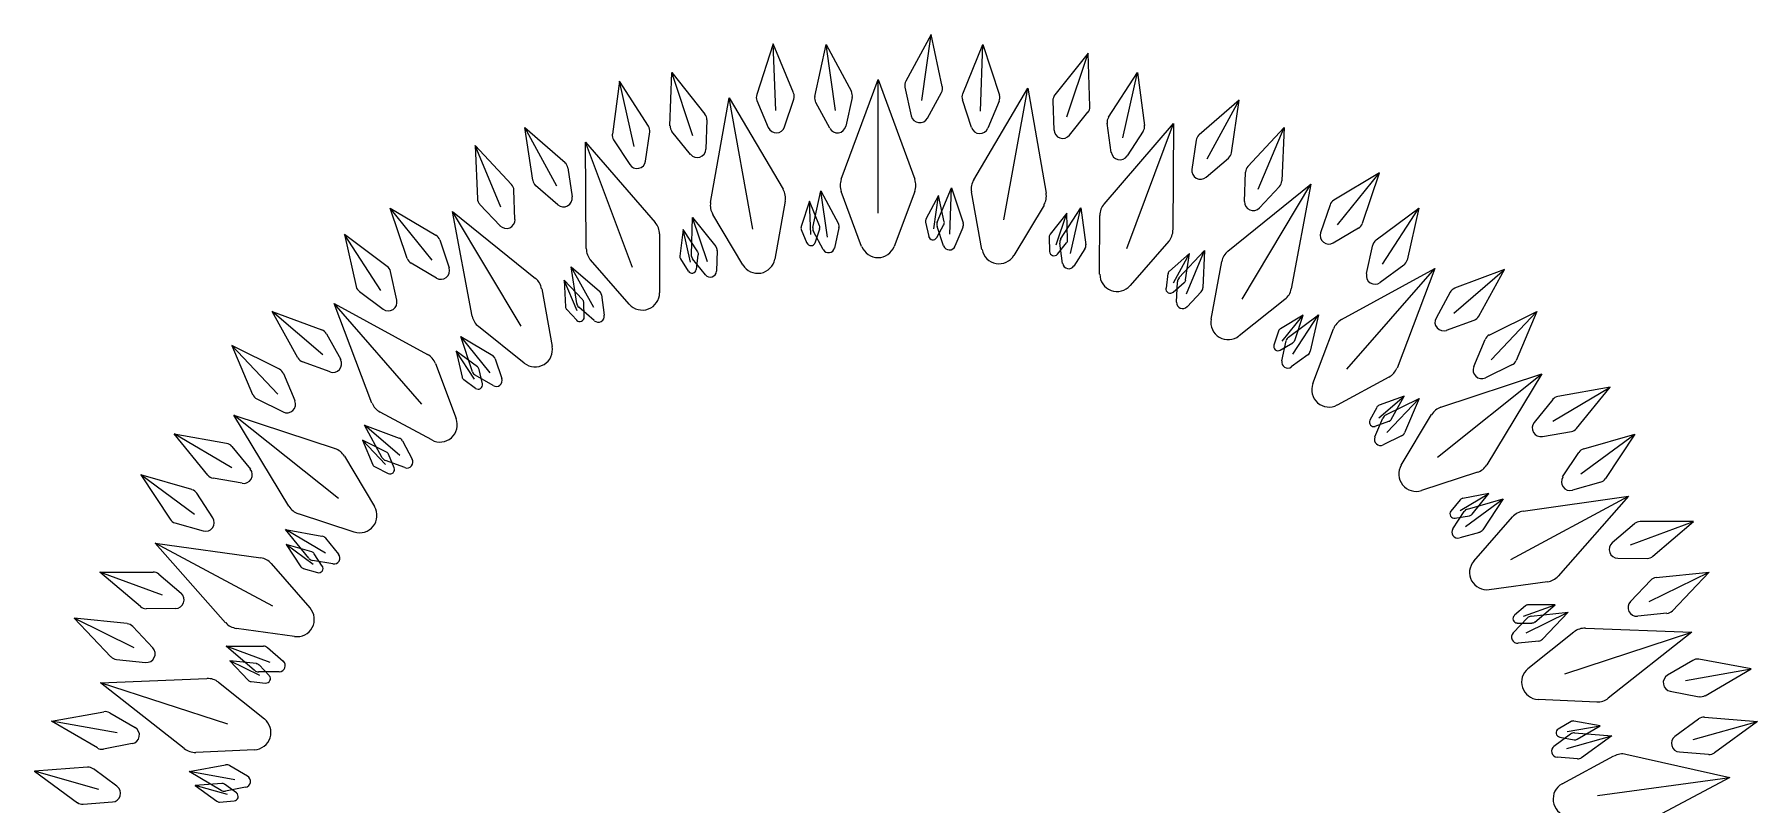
# Model space of a CAD drawing. Extents: x -0.38 to 0.71, y -1.75 to -0.66.
# Drawn here: x -0.371 to 0.693, y -1.134 to -0.658 of the extents above; entities that cross this region are included whole.
import ezdxf

# ---------------------------------------------------------------- set-up
doc = ezdxf.new("R2010")
doc.units = 0
doc.header["$MEASUREMENT"] = 0
doc.layers.get('0').update_dxf_attribs({"linetype": 'CONTINUOUS'})

msp = doc.modelspace()

# ---------------------------------------------------------------- linework, layer by layer
for p, q in [((0.1828, -0.658), (0.1672, -0.6869)), ((0.177, -0.6988), (0.1828, -0.658)), ((0.1897, -0.6901), (0.1828, -0.658)), ((0.0853, -0.6638), (0.0751, -0.695)), ((0.0978, -0.6941), (0.0853, -0.6638)), ((0.0869, -0.705), (0.0853, -0.6638)), ((0.111, -0.6963), (0.1179, -0.6642)), ((0.1179, -0.6642), (0.1336, -0.6931)), ((0.1237, -0.705), (0.1179, -0.6642)), ((0.2023, -0.6946), (0.2148, -0.6642)), ((0.2133, -0.7054), (0.2148, -0.6642)), ((0.2148, -0.6642), (0.225, -0.6954)), ((0.2798, -0.6696), (0.2592, -0.6953)), ((0.2667, -0.7088), (0.2798, -0.6696)), ((0.2808, -0.7025), (0.2798, -0.6696)), ((-0.0096, -0.6869), (-0.0141, -0.7195)), ((0.0082, -0.7145), (-0.0096, -0.6869)), ((-0.0007, -0.7272), (-0.0096, -0.6869)), ((0.0215, -0.7143), (0.0226, -0.6815)), ((0.0226, -0.6815), (0.0431, -0.7071)), ((0.0356, -0.7206), (0.0226, -0.6815)), ((0.1272, -0.7474), (0.15, -0.6858)), ((0.15, -0.7683), (0.15, -0.6858)), ((0.15, -0.6858), (0.1728, -0.7474)), ((0.1666, -0.6906), (0.1705, -0.7083)), ((0.2091, -0.7478), (0.2425, -0.6911)), ((0.2278, -0.7724), (0.2425, -0.6911)), ((0.2425, -0.6911), (0.2539, -0.7559)), ((0.2924, -0.7091), (0.3102, -0.6815)), ((0.3013, -0.7218), (0.3102, -0.6815)), ((0.3102, -0.6815), (0.3146, -0.7141)), ((0.0465, -0.7617), (0.058, -0.697)), ((0.0727, -0.7782), (0.058, -0.697)), ((0.058, -0.697), (0.0914, -0.7536)), ((0.0752, -0.6988), (0.0822, -0.7155)), ((0.0923, -0.7151), (0.098, -0.6979)), ((0.1202, -0.7159), (0.1115, -0.7)), ((0.1341, -0.6968), (0.1302, -0.7145)), ((0.1805, -0.7097), (0.1892, -0.6938)), ((0.2078, -0.7155), (0.2021, -0.6983)), ((0.2249, -0.6992), (0.2179, -0.7159)), ((0.258, -0.6989), (0.2587, -0.717)), ((0.3731, -0.6985), (0.3483, -0.72)), ((0.3533, -0.7347), (0.3731, -0.6985)), ((0.3683, -0.731), (0.3731, -0.6985)), ((0.0443, -0.7107), (0.0436, -0.7288)), ((0.2683, -0.7202), (0.2796, -0.706)), ((0.2896, -0.7627), (0.3326, -0.713)), ((0.2941, -0.7308), (0.2916, -0.7128)), ((0.3036, -0.7902), (0.3326, -0.713)), ((0.3326, -0.713), (0.3322, -0.7787)), ((-0.0681, -0.7155), (-0.0433, -0.7371)), ((-0.0483, -0.7517), (-0.0681, -0.7155)), ((-0.0633, -0.748), (-0.0681, -0.7155)), ((-0.0133, -0.7231), (-0.0034, -0.7383)), ((0.0064, -0.7362), (0.009, -0.7182)), ((0.0341, -0.732), (0.0227, -0.7179)), ((0.3138, -0.7177), (0.304, -0.7329)), ((0.3465, -0.7233), (0.3439, -0.7413)), ((0.3785, -0.7396), (0.4009, -0.7155)), ((0.3849, -0.7536), (0.4009, -0.7155)), ((0.4009, -0.7155), (0.3995, -0.7484)), ((-0.0988, -0.7266), (-0.0974, -0.7594)), ((-0.0829, -0.7647), (-0.0988, -0.7266)), ((-0.0764, -0.7506), (-0.0988, -0.7266)), ((-0.0302, -0.7902), (-0.0306, -0.7245)), ((-0.0306, -0.7245), (0.0124, -0.7742)), ((-0.0016, -0.8018), (-0.0306, -0.7245)), ((0.3527, -0.7461), (0.3665, -0.7343)), ((-0.0416, -0.7404), (-0.039, -0.7583)), ((0.3763, -0.7612), (0.377, -0.743)), ((0.4598, -0.7435), (0.4315, -0.7603)), ((0.4338, -0.7756), (0.4598, -0.7435)), ((0.4492, -0.7746), (0.4598, -0.7435)), ((-0.0743, -0.7722), (-0.075, -0.7541)), ((-0.0478, -0.7632), (-0.0615, -0.7513)), ((0.1097, -0.7771), (0.1146, -0.7546)), ((0.1146, -0.7546), (0.1255, -0.7749)), ((0.1187, -0.7832), (0.1146, -0.7546)), ((0.1399, -0.7889), (0.1272, -0.7549)), ((0.1727, -0.7549), (0.16, -0.7889)), ((0.1866, -0.7738), (0.1954, -0.7526)), ((0.1943, -0.7814), (0.1954, -0.7526)), ((0.1954, -0.7526), (0.2025, -0.7744)), ((0.2142, -0.7908), (0.2077, -0.7551)), ((0.3661, -0.7918), (0.4173, -0.7505)), ((0.375, -0.8214), (0.4173, -0.7505)), ((0.398, -0.7518), (0.3856, -0.7651)), ((0.4173, -0.7505), (0.4053, -0.8151)), ((-0.1408, -0.7964), (-0.1513, -0.7652)), ((-0.1513, -0.7652), (-0.1231, -0.782)), ((-0.1254, -0.7973), (-0.1513, -0.7652)), ((-0.096, -0.7629), (-0.0835, -0.7761)), ((0.0927, -0.761), (0.0863, -0.7967)), ((0.1076, -0.7609), (0.1025, -0.7765)), ((0.1139, -0.7761), (0.1076, -0.7609)), ((0.1084, -0.7815), (0.1076, -0.7609)), ((0.1874, -0.7575), (0.1796, -0.772)), ((0.1845, -0.778), (0.1874, -0.7575)), ((0.1909, -0.7736), (0.1874, -0.7575)), ((0.2526, -0.7633), (0.234, -0.7944)), ((0.2628, -0.7843), (0.2753, -0.765)), ((0.269, -0.7932), (0.2753, -0.765)), ((0.2753, -0.765), (0.2784, -0.7878)), ((0.4292, -0.7632), (0.4234, -0.7804)), ((0.4577, -0.7849), (0.4841, -0.7652)), ((0.4616, -0.7999), (0.4841, -0.7652)), ((0.4841, -0.7652), (0.4768, -0.7973)), ((-0.1007, -0.8319), (-0.1128, -0.7673)), ((-0.1128, -0.7673), (-0.0616, -0.8086)), ((-0.0704, -0.8382), (-0.1128, -0.7673)), ((0.0347, -0.7941), (0.0354, -0.7711)), ((0.0354, -0.7711), (0.0498, -0.789)), ((0.0446, -0.7985), (0.0354, -0.7711)), ((0.0665, -0.8003), (0.0479, -0.7691)), ((0.1794, -0.7738), (0.1813, -0.7827)), ((0.1863, -0.7834), (0.1906, -0.7754)), ((0.1905, -0.7885), (0.1865, -0.7765)), ((0.2666, -0.7684), (0.2563, -0.7813)), ((0.26, -0.788), (0.2666, -0.7684)), ((0.2671, -0.7849), (0.2666, -0.7684)), ((0.2869, -0.806), (0.287, -0.7697)), ((-0.1532, -0.8012), (-0.1796, -0.7816)), ((-0.1796, -0.7816), (-0.1723, -0.8137)), ((-0.1571, -0.8162), (-0.1796, -0.7816)), ((-0.1207, -0.7849), (-0.115, -0.8021)), ((0.0151, -0.7812), (0.0151, -0.8175)), ((0.0297, -0.7785), (0.0275, -0.7948)), ((0.0386, -0.7923), (0.0297, -0.7785)), ((0.0342, -0.7986), (0.0297, -0.7785)), ((0.1026, -0.7784), (0.1061, -0.7868)), ((0.1162, -0.7908), (0.1101, -0.7797)), ((0.1111, -0.7866), (0.114, -0.778)), ((0.1259, -0.7775), (0.1232, -0.7899)), ((0.2024, -0.7771), (0.1975, -0.7888)), ((0.2557, -0.7831), (0.256, -0.7921)), ((0.2608, -0.7937), (0.2665, -0.7866)), ((0.264, -0.7995), (0.2623, -0.7869)), ((0.3296, -0.7857), (0.3058, -0.8131)), ((0.4312, -0.7867), (0.4469, -0.7775)), ((-0.0037, -0.8246), (-0.0276, -0.7972)), ((0.0279, -0.7966), (0.0328, -0.8042)), ((0.0435, -0.8064), (0.0355, -0.7965)), ((0.0378, -0.8031), (0.039, -0.7941)), ((0.0507, -0.7915), (0.0502, -0.8042)), ((0.2778, -0.7903), (0.2709, -0.801)), ((0.3424, -0.7933), (0.33, -0.8041)), ((0.3325, -0.8114), (0.3424, -0.7933)), ((0.3359, -0.8083), (0.3516, -0.7915)), ((0.34, -0.8096), (0.3424, -0.7933)), ((0.3405, -0.8181), (0.3516, -0.7915)), ((0.3516, -0.7915), (0.3507, -0.8145)), ((0.3558, -0.8339), (0.3623, -0.7982)), ((0.4517, -0.8057), (0.4557, -0.788)), ((-0.1472, -0.8221), (-0.1512, -0.8044)), ((-0.1228, -0.8085), (-0.1384, -0.7993)), ((-0.0361, -0.8241), (-0.0395, -0.8014)), ((-0.0395, -0.8014), (-0.0221, -0.8165)), ((-0.0256, -0.8267), (-0.0395, -0.8014)), ((0.3291, -0.8057), (0.3279, -0.8147)), ((0.4363, -0.834), (0.494, -0.8026)), ((0.4397, -0.8648), (0.494, -0.8026)), ((0.4748, -0.8005), (0.4602, -0.8112)), ((0.494, -0.8026), (0.4706, -0.864)), ((0.5057, -0.8302), (0.537, -0.8032)), ((0.537, -0.8032), (0.5062, -0.8147)), ((0.5211, -0.832), (0.537, -0.8032)), ((-0.1703, -0.8168), (-0.1557, -0.8276)), ((-0.0577, -0.815), (-0.0512, -0.8507)), ((-0.0326, -0.8217), (-0.0438, -0.8097)), ((-0.0438, -0.8097), (-0.0431, -0.8261)), ((-0.0358, -0.8287), (-0.0438, -0.8097)), ((-0.0209, -0.8188), (-0.0191, -0.8313)), ((0.3323, -0.8171), (0.3391, -0.8112)), ((0.3344, -0.8234), (0.3349, -0.8107)), ((0.3496, -0.8169), (0.3409, -0.8261)), ((0.5034, -0.8172), (0.4947, -0.8331)), ((-0.2084, -0.8577), (-0.2243, -0.829)), ((-0.193, -0.8559), (-0.2243, -0.829)), ((-0.2243, -0.829), (-0.1935, -0.8405)), ((-0.186, -0.8241), (-0.1282, -0.8556)), ((-0.1317, -0.8863), (-0.186, -0.8241)), ((-0.1626, -0.8856), (-0.186, -0.8241)), ((-0.0423, -0.8278), (-0.0361, -0.8345)), ((-0.0253, -0.8347), (-0.0349, -0.8264)), ((-0.0315, -0.8325), (-0.0318, -0.8234)), ((0.4014, -0.8216), (0.3731, -0.8442)), ((0.5276, -0.8436), (0.557, -0.829)), ((0.5287, -0.859), (0.557, -0.829)), ((0.557, -0.829), (0.5442, -0.8593)), ((-0.0685, -0.861), (-0.0968, -0.8384)), ((0.4127, -0.8313), (0.3986, -0.8397)), ((0.3997, -0.8474), (0.4127, -0.8313)), ((0.4036, -0.8449), (0.4221, -0.8312)), ((0.4063, -0.8554), (0.4221, -0.8312)), ((0.4074, -0.8469), (0.4127, -0.8313)), ((0.4221, -0.8312), (0.417, -0.8536)), ((0.4185, -0.8736), (0.4313, -0.8397)), ((0.5012, -0.8407), (0.5182, -0.8344)), ((-0.2197, -0.8647), (-0.2492, -0.8501)), ((-0.2492, -0.8501), (-0.2363, -0.8804)), ((-0.2208, -0.8802), (-0.2492, -0.8501)), ((-0.1907, -0.8429), (-0.1819, -0.8588)), ((-0.1004, -0.8664), (-0.1078, -0.8446)), ((-0.1078, -0.8446), (-0.088, -0.8563)), ((-0.0896, -0.867), (-0.1078, -0.8446)), ((0.3974, -0.8412), (0.3945, -0.8498)), ((0.3984, -0.853), (0.4062, -0.8484)), ((0.3994, -0.8595), (0.4022, -0.8471)), ((0.518, -0.8631), (0.525, -0.8464)), ((-0.1885, -0.8664), (-0.2055, -0.8602)), ((-0.1233, -0.8612), (-0.1105, -0.8952)), ((-0.0974, -0.8633), (-0.1105, -0.8535)), ((-0.1105, -0.8535), (-0.1069, -0.8696)), ((-0.0993, -0.8708), (-0.1105, -0.8535)), ((-0.0864, -0.8584), (-0.0824, -0.8704)), ((0.4155, -0.8558), (0.4053, -0.8633)), ((0.5416, -0.862), (0.5253, -0.87)), ((-0.2101, -0.8842), (-0.2171, -0.8675)), ((-0.1059, -0.8711), (-0.0986, -0.8765)), ((-0.0878, -0.8748), (-0.0988, -0.8684)), ((-0.0944, -0.8738), (-0.0963, -0.8649)), ((0.4656, -0.8697), (0.4337, -0.8869)), ((0.4956, -0.919), (0.5601, -0.8675)), ((0.4977, -0.8881), (0.5601, -0.8675)), ((0.5601, -0.8675), (0.5261, -0.9238)), ((-0.2337, -0.8831), (-0.2174, -0.8911)), ((0.4594, -0.8948), (0.475, -0.8813)), ((0.475, -0.8813), (0.4596, -0.887)), ((0.4636, -0.893), (0.4843, -0.8828)), ((0.4644, -0.9038), (0.4843, -0.8828)), ((0.467, -0.8957), (0.475, -0.8813)), ((0.4843, -0.8828), (0.4752, -0.904)), ((0.5668, -0.8968), (0.6023, -0.8758)), ((0.6023, -0.8758), (0.57, -0.8816)), ((0.5815, -0.9013), (0.6023, -0.8758)), ((-0.2139, -0.9494), (-0.2479, -0.8931)), ((-0.1833, -0.9446), (-0.2479, -0.8931)), ((-0.2479, -0.8931), (-0.1854, -0.9138)), ((-0.1257, -0.9084), (-0.1576, -0.8912)), ((0.4582, -0.8883), (0.4538, -0.8962)), ((0.4732, -0.924), (0.4919, -0.8928)), ((0.5668, -0.8835), (0.5553, -0.8976)), ((-0.1562, -0.9194), (-0.1673, -0.8993)), ((-0.1673, -0.8993), (-0.1458, -0.9073)), ((-0.1454, -0.9181), (-0.1673, -0.8993)), ((0.4569, -0.9066), (0.4618, -0.8949)), ((0.4571, -0.9), (0.4656, -0.8969)), ((0.5604, -0.9063), (0.5783, -0.9032)), ((-0.2639, -0.9302), (-0.2847, -0.9047)), ((-0.2847, -0.9047), (-0.2524, -0.9105)), ((-0.2491, -0.9256), (-0.2847, -0.9047)), ((-0.2491, -0.9124), (-0.2377, -0.9265)), ((-0.1537, -0.9159), (-0.1684, -0.9086)), ((-0.1542, -0.9236), (-0.1684, -0.9086)), ((-0.1684, -0.9086), (-0.162, -0.9237)), ((-0.1438, -0.909), (-0.1377, -0.9202)), ((0.4734, -0.9059), (0.4621, -0.9115)), ((0.5842, -0.9293), (0.6174, -0.9048)), ((0.5859, -0.9139), (0.6174, -0.9048)), ((0.6174, -0.9048), (0.5994, -0.9322)), ((-0.1796, -0.9184), (-0.161, -0.9496)), ((-0.1607, -0.9251), (-0.1525, -0.9291)), ((-0.1423, -0.9255), (-0.1542, -0.9211)), ((-0.1489, -0.9256), (-0.1524, -0.9173)), ((0.5729, -0.9313), (0.5829, -0.9161)), ((-0.2738, -0.9391), (-0.3054, -0.93)), ((-0.3054, -0.93), (-0.2873, -0.9574)), ((-0.2722, -0.9545), (-0.3054, -0.93)), ((-0.2428, -0.9352), (-0.2607, -0.9321)), ((0.5203, -0.9284), (0.4858, -0.9397)), ((0.5964, -0.9345), (0.5789, -0.9394)), ((-0.2609, -0.9565), (-0.2708, -0.9413)), ((0.5096, -0.9454), (0.5039, -0.9525)), ((0.5096, -0.952), (0.5274, -0.9416)), ((0.5274, -0.9416), (0.5112, -0.9445)), ((0.513, -0.9618), (0.5362, -0.9447)), ((0.5141, -0.9511), (0.5362, -0.9447)), ((0.517, -0.9543), (0.5274, -0.9416)), ((0.5362, -0.9447), (0.5236, -0.9639)), ((0.5409, -0.9823), (0.6136, -0.9432)), ((0.5485, -0.9524), (0.6136, -0.9432)), ((0.6136, -0.9432), (0.5701, -0.9925)), ((-0.1735, -0.9653), (-0.208, -0.9541)), ((0.5051, -0.9633), (0.512, -0.9526)), ((0.5064, -0.9568), (0.5154, -0.9552)), ((0.518, -0.9832), (0.5419, -0.9559)), ((-0.2843, -0.9597), (-0.2669, -0.9646)), ((-0.2015, -0.9815), (-0.2161, -0.9637)), ((-0.2161, -0.9637), (-0.1935, -0.9678)), ((-0.1912, -0.9784), (-0.2161, -0.9637)), ((0.5215, -0.9655), (0.5093, -0.9689)), ((0.6173, -0.9602), (0.6035, -0.972)), ((0.6149, -0.9732), (0.6537, -0.9589)), ((0.6537, -0.9589), (0.6208, -0.9589)), ((0.6287, -0.9803), (0.6537, -0.9589)), ((-0.253, -1.0214), (-0.2965, -0.9721)), ((-0.2965, -0.9721), (-0.2313, -0.9812)), ((-0.2238, -1.0112), (-0.2965, -0.9721)), ((-0.1997, -0.9776), (-0.2155, -0.9731)), ((-0.1989, -0.9853), (-0.2155, -0.9731)), ((-0.2155, -0.9731), (-0.2065, -0.9868)), ((-0.1933, -0.9863), (-0.1982, -0.9787)), ((-0.1912, -0.9691), (-0.1832, -0.979)), ((-0.2248, -0.9848), (-0.2009, -1.0121)), ((-0.205, -0.9879), (-0.1962, -0.9904)), ((-0.1868, -0.985), (-0.1993, -0.9829)), ((0.607, -0.9814), (0.6251, -0.9816)), ((-0.3306, -0.9901), (-0.2978, -0.99)), ((-0.3056, -1.0114), (-0.3306, -0.9901)), ((-0.2919, -1.0043), (-0.3306, -0.9901)), ((-0.2943, -0.9913), (-0.2805, -1.0031)), ((0.5635, -0.996), (0.5276, -1.001)), ((0.6148, -1.0083), (0.6273, -0.9951)), ((0.6263, -1.0083), (0.6634, -0.9901)), ((0.6307, -0.9934), (0.6634, -0.9901)), ((0.6634, -0.9901), (0.6407, -1.0139)), ((0.55, -1.0108), (0.5431, -1.0167)), ((0.5488, -1.0173), (0.5682, -1.0102)), ((0.5682, -1.0102), (0.5517, -1.0102)), ((0.5557, -1.0209), (0.5682, -1.0102)), ((-0.3138, -1.0219), (-0.3465, -1.0186)), ((-0.3465, -1.0186), (-0.3238, -1.0424)), ((-0.3094, -1.0368), (-0.3465, -1.0186)), ((-0.284, -1.0126), (-0.3021, -1.0127)), ((0.5424, -1.0276), (0.5511, -1.0184)), ((0.5448, -1.0215), (0.5539, -1.0215)), ((0.5504, -1.0276), (0.5763, -1.0149)), ((0.5534, -1.0172), (0.5763, -1.0149)), ((0.5763, -1.0149), (0.5605, -1.0315)), ((0.6373, -1.0155), (0.6193, -1.0173)), ((-0.298, -1.0368), (-0.3104, -1.0236)), ((-0.2104, -1.0298), (-0.2463, -1.0249)), ((0.5515, -1.0495), (0.5799, -1.027)), ((0.5742, -1.0528), (0.6527, -1.0272)), ((0.587, -1.0246), (0.6527, -1.0272)), ((0.6527, -1.0272), (0.6011, -1.068)), ((-0.2351, -1.0508), (-0.2526, -1.0358)), ((-0.2526, -1.0358), (-0.2296, -1.0358)), ((-0.2255, -1.0458), (-0.2526, -1.0358)), ((-0.2271, -1.0367), (-0.2175, -1.045)), ((0.5581, -1.0327), (0.5455, -1.0339)), ((-0.3204, -1.044), (-0.3024, -1.0458)), ((-0.234, -1.0466), (-0.2503, -1.0449)), ((-0.2503, -1.0449), (-0.239, -1.0568)), ((-0.2318, -1.054), (-0.2503, -1.0449)), ((-0.2199, -1.0516), (-0.2326, -1.0517)), ((-0.2261, -1.054), (-0.2323, -1.0474)), ((0.6533, -1.0446), (0.6377, -1.0538)), ((0.6487, -1.057), (0.6893, -1.0499)), ((0.6893, -1.0499), (0.657, -1.0439)), ((0.6609, -1.0664), (0.6893, -1.0499)), ((-0.3302, -1.0584), (-0.2645, -1.0558)), ((-0.2517, -1.0839), (-0.3302, -1.0584)), ((-0.2786, -1.0991), (-0.3302, -1.0584)), ((-0.2574, -1.0581), (-0.229, -1.0807)), ((-0.2373, -1.0577), (-0.2283, -1.0586)), ((0.6394, -1.0637), (0.6572, -1.067)), ((0.594, -1.0703), (0.5577, -1.0687)), ((-0.3606, -1.0822), (-0.3283, -1.0763)), ((-0.3322, -1.0987), (-0.3606, -1.0822)), ((-0.3199, -1.0893), (-0.3606, -1.0822)), ((-0.3246, -1.0769), (-0.3089, -1.0861)), ((0.5781, -1.0824), (0.5702, -1.087)), ((0.5757, -1.0886), (0.5961, -1.0851)), ((0.5961, -1.0851), (0.5799, -1.0821)), ((0.5819, -1.0933), (0.5961, -1.0851)), ((0.6423, -1.0915), (0.6569, -1.0807)), ((0.6536, -1.0935), (0.6933, -1.0823)), ((0.6605, -1.0797), (0.6933, -1.0823)), ((0.6933, -1.0823), (0.6667, -1.1016)), ((-0.3107, -1.096), (-0.3285, -1.0994)), ((0.5675, -1.0976), (0.5778, -1.09)), ((0.5711, -1.092), (0.58, -1.0936)), ((0.5754, -1.099), (0.6032, -1.0911)), ((0.5803, -1.0893), (0.6032, -1.0911)), ((0.6032, -1.0911), (0.5846, -1.1047)), ((-0.2352, -1.0999), (-0.2714, -1.1014)), ((0.5821, -1.1054), (0.5695, -1.1043)), ((0.5726, -1.1208), (0.6046, -1.1036)), ((0.612, -1.1026), (0.6762, -1.1169)), ((0.6631, -1.1027), (0.6451, -1.1012)), ((-0.3383, -1.1106), (-0.3711, -1.1131)), ((-0.3711, -1.1131), (-0.3445, -1.1325)), ((-0.3314, -1.1244), (-0.3711, -1.1131)), ((-0.3201, -1.1223), (-0.3347, -1.1116)), ((-0.2756, -1.1133), (-0.253, -1.1092)), ((-0.2472, -1.1183), (-0.2756, -1.1133)), ((-0.2557, -1.1249), (-0.2756, -1.1133)), ((-0.2504, -1.1096), (-0.2395, -1.116)), ((0.5944, -1.128), (0.6762, -1.1169)), ((0.6762, -1.1169), (0.6182, -1.1478)), ((-0.2554, -1.1206), (-0.2718, -1.1219)), ((-0.2519, -1.1275), (-0.2718, -1.1219)), ((-0.2718, -1.1219), (-0.2585, -1.1316)), ((-0.2463, -1.1265), (-0.2536, -1.1211)), ((-0.2407, -1.123), (-0.2531, -1.1253)), ((-0.3409, -1.1335), (-0.3228, -1.132)), ((-0.2567, -1.1321), (-0.2477, -1.1313))]:
    msp.add_line(p, q)
for centre, radius, start, end in [((0.1719, -0.6894), 0.00537, 151.5977, 192.3902), ((0.1845, -0.6912), 0.00537, 331.3735, 12.166), ((0.0802, -0.6967), 0.00537, 161.8834, 202.6759), ((0.0929, -0.6962), 0.00537, 341.6592, 22.4517), ((0.1162, -0.6974), 0.00537, 167.834, 208.6265), ((0.1288, -0.6957), 0.00537, 347.6098, 28.4023), ((0.2072, -0.6966), 0.00537, 157.5483, 198.3408), ((0.2199, -0.6971), 0.00537, 337.3241, 18.1166), ((0.2634, -0.6987), 0.00537, 141.3119, 182.1045), ((0.0389, -0.7105), 0.00537, 357.8955, 38.6881), ((0.1758, -0.7071), 0.00537, 192.3902, 331.3735), ((0.2755, -0.7027), 0.00537, 321.0878, 1.8803), ((0.2969, -0.7121), 0.00537, 147.2625, 188.0551), ((-0.0088, -0.7202), 0.00537, 172.1691, 212.9616), ((0.0037, -0.7175), 0.00537, 351.9449, 32.7375), ((0.0269, -0.7145), 0.00537, 178.1197, 218.9122), ((0.0872, -0.7134), 0.00537, 202.6759, 341.6592), ((0.1249, -0.7134), 0.00537, 208.6265, 347.6098), ((0.2129, -0.7138), 0.00537, 198.3408, 337.3241), ((0.2641, -0.7168), 0.00537, 182.1045, 321.0878), ((0.3093, -0.7148), 0.00537, 327.0384, 7.8309), ((0.3518, -0.7241), 0.00537, 131.0262, 171.8187), ((0.0383, -0.7286), 0.00537, 218.9122, 357.8955), ((0.2994, -0.73), 0.00537, 188.0551, 327.0384), ((0.363, -0.7302), 0.00537, 310.8021, 351.5946), ((-0.0469, -0.7412), 0.00537, 8.1813, 48.9738), ((0.0011, -0.7354), 0.00537, 212.9616, 351.9449), ((0.3492, -0.742), 0.00537, 171.8187, 310.8021), ((0.3824, -0.7432), 0.00537, 136.9768, 177.7694), ((-0.0803, -0.7543), 0.00537, 2.2306, 43.0232), ((-0.058, -0.7473), 0.00537, 188.4054, 229.1979), ((0.0821, -0.7591), 0.0107, 349.7774, 30.5699), ((0.1373, -0.7512), 0.0107, 159.7158, 200.5083), ((0.1627, -0.7512), 0.0107, 339.4917, 20.2842), ((0.2183, -0.7532), 0.0107, 149.4301, 190.2226), ((0.3941, -0.7482), 0.00537, 316.7527, 357.5452), ((-0.0921, -0.7592), 0.00537, 182.4548, 223.2473), ((-0.0443, -0.7591), 0.00537, 229.1979, 8.1813), ((0.0571, -0.7636), 0.0107, 170.0015, 210.794), ((0.2433, -0.7578), 0.0107, 329.206, 9.9985), ((0.2977, -0.7697), 0.0107, 139.1444, 179.9369), ((0.3817, -0.7614), 0.00537, 177.7694, 316.7527), ((0.4343, -0.7649), 0.00537, 120.7405, 161.533), ((-0.0796, -0.7724), 0.00537, 223.2473, 2.2306), ((0.0043, -0.7812), 0.0107, 0.0631, 40.8556), ((0.1051, -0.7774), 0.00269, 161.8834, 202.6759), ((0.1114, -0.7771), 0.00269, 341.6592, 22.4517), ((0.1222, -0.7766), 0.00376, 347.6098, 28.4023), ((0.182, -0.7733), 0.00269, 151.5977, 192.3902), ((0.1901, -0.7753), 0.00376, 157.5483, 198.3408), ((0.1883, -0.7742), 0.00269, 331.3735, 12.166), ((0.199, -0.7756), 0.00376, 337.3241, 18.1166), ((0.4441, -0.7729), 0.00537, 300.5164, 341.3089), ((-0.1258, -0.7866), 0.00537, 18.467, 59.2595), ((0.1086, -0.7857), 0.00269, 202.6759, 341.6592), ((0.1134, -0.7779), 0.00376, 167.834, 208.6265), ((0.1839, -0.7821), 0.00269, 192.3902, 331.3735), ((0.2584, -0.783), 0.00269, 141.3119, 182.1045), ((0.266, -0.7864), 0.00376, 147.2625, 188.0551), ((0.2644, -0.785), 0.00269, 321.0878, 1.8803), ((0.3215, -0.7787), 0.0107, 318.9202, 359.7128), ((0.4285, -0.7821), 0.00537, 161.533, 300.5164), ((0.4609, -0.7892), 0.00537, 126.6911, 167.4836), ((-0.1357, -0.7946), 0.00537, 198.6911, 239.4836), ((-0.0195, -0.7902), 0.0107, 180.2872, 221.0798), ((0.0302, -0.7951), 0.00269, 172.1691, 212.9616), ((0.0384, -0.7942), 0.00376, 178.1197, 218.9122), ((0.0364, -0.7938), 0.00269, 351.9449, 32.7375), ((0.0469, -0.7914), 0.00376, 357.8955, 38.6881), ((0.0757, -0.7948), 0.0107, 210.794, 349.7774), ((0.1195, -0.789), 0.00376, 208.6265, 347.6098), ((0.15, -0.7851), 0.0107, 200.5083, 339.4917), ((0.1941, -0.7873), 0.00376, 198.3408, 337.3241), ((0.2248, -0.7889), 0.0107, 190.2226, 329.206), ((0.2587, -0.792), 0.00269, 182.1045, 321.0878), ((0.2747, -0.7883), 0.00376, 327.0384, 7.8309), ((0.3729, -0.8001), 0.0107, 128.8587, 169.6512), ((0.4716, -0.7961), 0.00537, 306.467, 347.2595), ((-0.1564, -0.8055), 0.00537, 12.5164, 53.3089), ((-0.1201, -0.8038), 0.00537, 239.4836, 18.467), ((-0.0683, -0.8169), 0.0107, 10.3488, 51.1413), ((0.0351, -0.8027), 0.00269, 212.9616, 351.9449), ((0.0464, -0.8041), 0.00376, 218.9122, 357.8955), ((0.2678, -0.7989), 0.00376, 188.0551, 327.0384), ((0.2977, -0.806), 0.0107, 179.9369, 318.9202), ((0.3318, -0.8061), 0.00269, 131.0262, 171.8187), ((0.3387, -0.8109), 0.00376, 136.9768, 177.7694), ((0.457, -0.8069), 0.00537, 167.4836, 306.467), ((-0.1671, -0.8125), 0.00537, 192.7405, 233.533), ((-0.0246, -0.8193), 0.00376, 8.1813, 48.9738), ((0.0044, -0.8175), 0.0107, 221.0798, 0.0631), ((0.3305, -0.8151), 0.00269, 171.8187, 310.8021), ((0.3374, -0.8092), 0.00269, 310.8021, 351.5946), ((0.3469, -0.8143), 0.00376, 316.7527, 357.5452), ((0.3947, -0.8132), 0.0107, 308.6345, 349.427), ((0.5081, -0.8198), 0.00537, 110.4548, 151.2473), ((-0.1525, -0.8233), 0.00537, 233.533, 12.5164), ((-0.0404, -0.826), 0.00269, 182.4548, 223.2473), ((-0.0324, -0.8236), 0.00376, 188.4054, 229.1979), ((-0.0345, -0.8235), 0.00269, 2.2306, 43.0232), ((0.3382, -0.8235), 0.00376, 177.7694, 316.7527), ((-0.1954, -0.8455), 0.00537, 28.7527, 69.5452), ((-0.0901, -0.83), 0.0107, 190.573, 231.3655), ((-0.0342, -0.8326), 0.00269, 223.2473, 2.2306), ((-0.0228, -0.8319), 0.00376, 229.1979, 8.1813), ((0.3663, -0.8358), 0.0107, 169.6512, 308.6345), ((0.3999, -0.842), 0.00269, 120.7405, 161.533), ((0.4414, -0.8435), 0.0107, 118.573, 159.3655), ((0.4994, -0.8357), 0.00537, 151.2473, 290.2306), ((0.5164, -0.8294), 0.00537, 290.2306, 331.0232), ((-0.0618, -0.8526), 0.0107, 231.3655, 10.3488), ((0.3971, -0.8506), 0.00269, 161.533, 300.5164), ((0.4058, -0.8479), 0.00376, 126.6911, 167.4836), ((0.4049, -0.846), 0.00269, 300.5164, 341.3089), ((0.53, -0.8484), 0.00537, 116.4054, 157.1979), ((-0.2037, -0.8551), 0.00537, 208.9768, 249.7694), ((-0.1867, -0.8614), 0.00537, 249.7694, 28.7527), ((-0.1334, -0.865), 0.0107, 20.6345, 61.427), ((-0.09, -0.8596), 0.00376, 18.467, 59.2595), ((0.4031, -0.8603), 0.00376, 167.4836, 306.467), ((0.4133, -0.8528), 0.00376, 306.467, 347.2595), ((0.5392, -0.8572), 0.00537, 296.1813, 336.9738), ((-0.2221, -0.8696), 0.00537, 22.8021, 63.5946), ((-0.1043, -0.869), 0.00269, 192.7405, 233.533), ((-0.0969, -0.8652), 0.00376, 198.6911, 239.4836), ((-0.099, -0.8655), 0.00269, 12.5164, 53.3089), ((-0.0859, -0.8716), 0.00376, 239.4836, 18.467), ((0.4605, -0.8602), 0.0107, 298.3488, 339.1413), ((0.5229, -0.8652), 0.00537, 157.1979, 296.1813), ((-0.2313, -0.8783), 0.00537, 203.0262, 243.8187), ((-0.097, -0.8744), 0.00269, 233.533, 12.5164), ((0.4286, -0.8774), 0.0107, 159.3655, 298.3488), ((0.5709, -0.8869), 0.00537, 100.1691, 140.9616), ((-0.2151, -0.8863), 0.00537, 243.8187, 22.8021), ((-0.1525, -0.8818), 0.0107, 200.8587, 241.6512), ((0.4605, -0.8895), 0.00269, 110.4548, 151.2473), ((0.4653, -0.8964), 0.00376, 116.4054, 157.1979), ((0.5011, -0.8984), 0.0107, 108.2872, 149.0798), ((-0.1206, -0.899), 0.0107, 241.6512, 20.6345), ((0.4562, -0.8975), 0.00269, 151.2473, 290.2306), ((0.4647, -0.8944), 0.00269, 290.2306, 331.0232), ((0.4718, -0.9025), 0.00376, 296.1813, 336.9738), ((0.5595, -0.901), 0.00537, 140.9616, 279.9449), ((0.5774, -0.8979), 0.00537, 279.9449, 320.7375), ((-0.2533, -0.9158), 0.00537, 39.0384, 79.8309), ((-0.1888, -0.924), 0.0107, 30.9202, 71.7128), ((-0.1471, -0.9108), 0.00376, 28.7527, 69.5452), ((0.4604, -0.9081), 0.00376, 157.1979, 296.1813), ((0.5874, -0.9191), 0.00537, 106.1197, 146.9122), ((-0.1595, -0.9227), 0.00269, 203.0262, 243.8187), ((-0.1529, -0.9176), 0.00376, 208.9768, 249.7694), ((-0.1549, -0.9183), 0.00269, 22.8021, 63.5946), ((-0.1514, -0.9267), 0.00269, 243.8187, 22.8021), ((-0.141, -0.922), 0.00376, 249.7694, 28.7527), ((0.4824, -0.9295), 0.0107, 149.0798, 288.0631), ((0.5169, -0.9182), 0.0107, 288.0631, 328.8556), ((-0.2598, -0.9268), 0.00537, 219.2625, 260.0551), ((-0.2419, -0.9299), 0.00537, 260.0551, 39.0384), ((0.5775, -0.9343), 0.00537, 146.9122, 285.8955), ((0.5949, -0.9293), 0.00537, 285.8955, 326.6881), ((-0.2753, -0.9443), 0.00537, 33.0878, 73.8803), ((0.5117, -0.9471), 0.00269, 100.1691, 140.9616), ((-0.2828, -0.9545), 0.00537, 213.3119, 254.1045), ((-0.2654, -0.9595), 0.00537, 254.1045, 33.0878), ((-0.2047, -0.9438), 0.0107, 211.1444, 251.9369), ((-0.1702, -0.9551), 0.0107, 251.9369, 30.9202), ((0.506, -0.9541), 0.00269, 140.9616, 279.9449), ((0.5152, -0.9547), 0.00376, 106.1197, 146.9122), ((0.5149, -0.9526), 0.00269, 279.9449, 320.7375), ((0.55, -0.963), 0.0107, 98.0015, 138.794), ((-0.1941, -0.9715), 0.00376, 39.0384, 79.8309), ((0.5082, -0.9653), 0.00376, 146.9122, 285.8955), ((0.5204, -0.9618), 0.00376, 285.8955, 326.6881), ((0.6208, -0.9642), 0.00537, 89.8834, 130.6759), ((-0.2005, -0.9802), 0.00269, 33.0878, 73.8803), ((-0.1861, -0.9813), 0.00376, 260.0551, 39.0384), ((0.607, -0.9761), 0.00537, 130.6759, 269.6592), ((-0.2328, -0.9919), 0.0107, 41.206, 81.9985), ((-0.2042, -0.9853), 0.00269, 213.3119, 254.1045), ((-0.1986, -0.9792), 0.00376, 219.2625, 260.0551), ((-0.1955, -0.9878), 0.00269, 254.1045, 33.0878), ((0.5261, -0.9903), 0.0107, 138.794, 277.7774), ((0.6252, -0.9762), 0.00537, 269.6592, 310.4517), ((-0.2978, -0.9954), 0.00537, 49.3241, 90.1166), ((0.5621, -0.9854), 0.0107, 277.7774, 318.5699), ((0.6312, -0.9988), 0.00537, 95.834, 136.6265), ((-0.284, -1.0072), 0.00537, 270.3408, 49.3241), ((0.5517, -1.0129), 0.00269, 89.8834, 130.6759), ((0.6187, -1.012), 0.00537, 136.6265, 275.6098), ((-0.3021, -1.0073), 0.00537, 229.5483, 270.3408), ((-0.2449, -1.0142), 0.0107, 221.4301, 262.2226), ((-0.2089, -1.0192), 0.0107, 262.2226, 41.206), ((0.5449, -1.0188), 0.00269, 130.6759, 269.6592), ((0.5538, -1.021), 0.00376, 95.834, 136.6265), ((0.5539, -1.0188), 0.00269, 269.6592, 310.4517), ((0.6368, -1.0102), 0.00537, 275.6098, 316.4023), ((-0.3143, -1.0273), 0.00537, 43.3735, 84.166), ((0.5451, -1.0302), 0.00376, 136.6265, 275.6098), ((0.5577, -1.0289), 0.00376, 275.6098, 316.4023), ((0.5866, -1.0354), 0.0107, 87.7158, 128.5083), ((-0.3199, -1.0387), 0.00537, 223.5977, 264.3902), ((-0.3019, -1.0405), 0.00537, 264.3902, 43.3735), ((-0.2296, -1.0396), 0.00376, 49.3241, 90.1166), ((-0.2326, -1.0479), 0.00376, 229.5483, 270.3408), ((-0.2343, -1.0493), 0.00269, 43.3735, 84.166), ((-0.2199, -1.0478), 0.00376, 270.3408, 49.3241), ((0.5582, -1.058), 0.0107, 128.5083, 267.4917), ((0.656, -1.0492), 0.00537, 79.5977, 120.3902), ((-0.264, -1.0665), 0.0107, 51.4917, 92.2842), ((-0.2371, -1.055), 0.00269, 223.5977, 264.3902), ((-0.228, -1.0559), 0.00269, 264.3902, 43.3735), ((0.6404, -1.0584), 0.00537, 120.3902, 259.3735), ((0.5945, -1.0595), 0.0107, 267.4917, 308.2842), ((0.6582, -1.0617), 0.00537, 259.3735, 300.166), ((-0.3273, -1.0816), 0.00537, 59.6098, 100.4023), ((-0.2357, -1.0891), 0.0107, 272.5083, 51.4917), ((0.5794, -1.0847), 0.00269, 79.5977, 120.3902), ((0.6601, -1.0851), 0.00537, 85.5483, 126.3408), ((-0.3116, -1.0907), 0.00537, 280.6265, 59.6098), ((0.5716, -1.0893), 0.00269, 120.3902, 259.3735), ((0.58, -1.0931), 0.00376, 85.5483, 126.3408), ((0.5805, -1.091), 0.00269, 259.3735, 300.166), ((0.6455, -1.0958), 0.00537, 126.3408, 265.3241), ((-0.3295, -1.0941), 0.00537, 239.834, 280.6265), ((-0.2719, -1.0907), 0.0107, 231.7158, 272.5083), ((0.5698, -1.1006), 0.00376, 126.3408, 265.3241), ((0.5824, -1.1016), 0.00376, 265.3241, 306.1166), ((0.6097, -1.1131), 0.0107, 77.4301, 118.2226), ((0.6636, -1.0973), 0.00537, 265.3241, 306.1166), ((-0.3379, -1.1159), 0.00537, 53.6592, 94.4517), ((-0.2523, -1.1129), 0.00376, 59.6098, 100.4023), ((-0.2414, -1.1193), 0.00376, 280.6265, 59.6098), ((-0.3233, -1.1267), 0.00537, 274.6759, 53.6592), ((-0.2538, -1.1216), 0.00376, 239.834, 280.6265), ((-0.2552, -1.1233), 0.00269, 53.6592, 94.4517), ((-0.2479, -1.1287), 0.00269, 274.6759, 53.6592), ((0.5777, -1.1303), 0.0107, 118.2226, 257.206), ((-0.3414, -1.1281), 0.00537, 233.8834, 274.6759), ((-0.2569, -1.1294), 0.00269, 233.8834, 274.6759)]:
    msp.add_arc(centre, radius, start, end)

doc.saveas('drawing.dxf')
